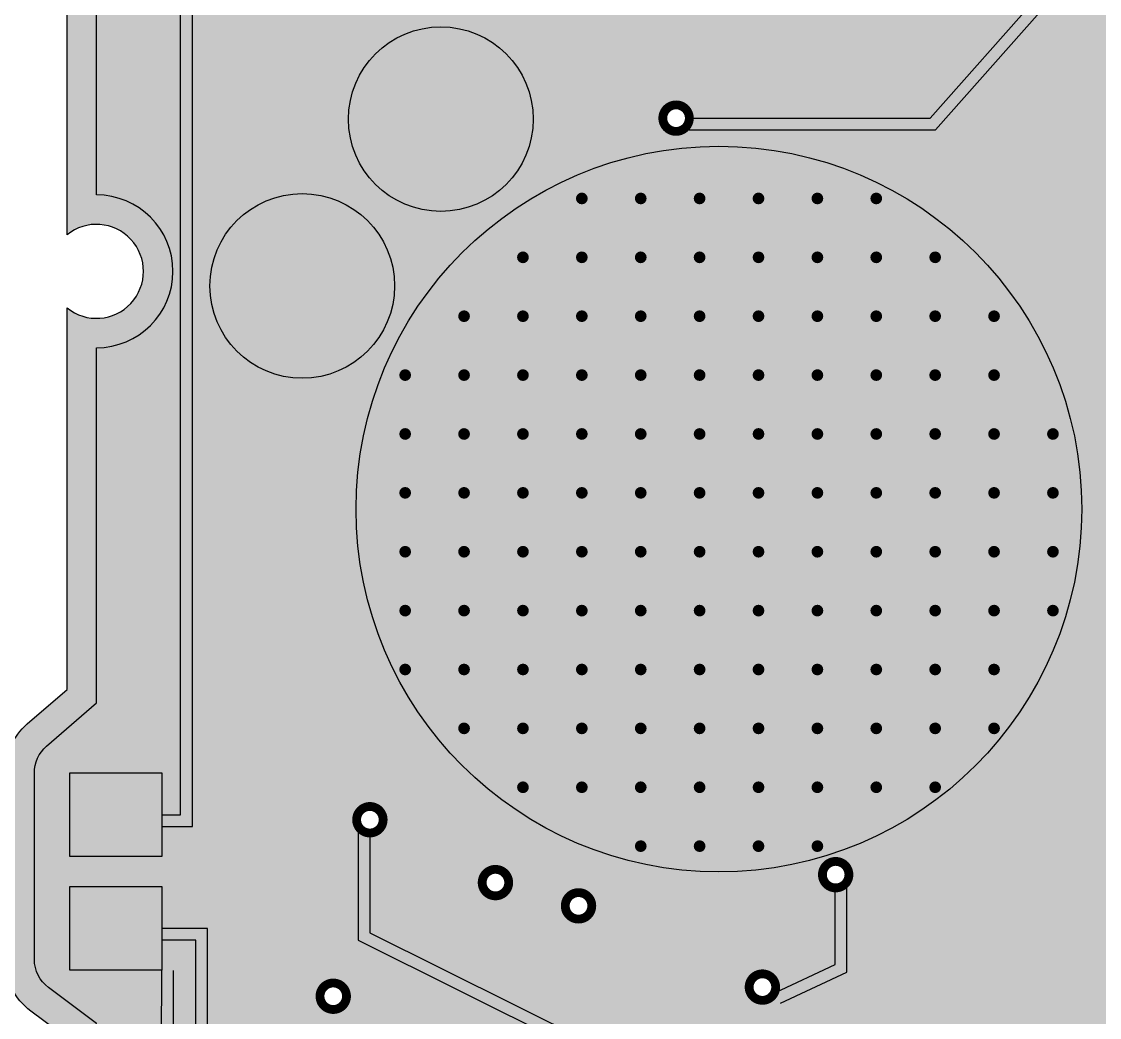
# Model space of a CAD drawing. Header units: centimetres. Extents: x 0.78 to 8.47, y 0.88 to 10.64.
# Drawn here: x 2.881 to 4.711, y 6.831 to 8.522 of the extents above; entities that cross this region are included whole.
import ezdxf

# ---------------------------------------------------------------- set-up
doc = ezdxf.new("R2010")
doc.units = ezdxf.units.CM
doc.header["$MEASUREMENT"] = 0
for name, color, linetype in [('conexiuni', 44, 'Continuous'), ('contur_placa', 9, 'Continuous'), ('noduri', 80, 'Continuous'), ('pct', 251, 'Continuous')]:
    doc.layers.add(name, color=color, linetype=linetype)
doc.layers.add('contacte_aurii', color=7, linetype='Continuous', true_color=0x757500)
doc.layers.add('placa_culoare', color=7, linetype='Continuous', true_color=0x1a3300)

msp = doc.modelspace()

# ---------------------------------------------------------------- hatches: boundary and pattern name
at = {"true_color": 0x727430}
h = msp.add_hatch(color=67, dxfattribs=at)
h.dxf.hatch_style = 1
h.paths.add_polyline_path([(2.95831, 5.81945, 0.4007848), (3.01555, 5.75951, -0.9549639), (3.01555, 5.44553, 0.4007848), (2.95831, 5.38559), (2.95831, 5.20448, 0.4037985), (3.01617, 5.14451, -0.9649322), (3.01617, 4.8304, 0.4037985), (2.95831, 4.77043), (2.95831, 4.36632), (2.98968, 4.33713), (2.98968, 4.11338), (2.95831, 4.06515), (2.95831, 3.55728), (3.01914, 3.49215), (3.01914, 3.23037), (2.95831, 3.1654), (2.95831, 2.03398, 0.2215344), (3.7178, 0.89602, 0.1374181), (3.77494, 0.88002), (5.77191, 0.88002, 0.2266104), (6.55831, 2.03398), (6.55831, 3.16464), (6.50374, 3.22612), (6.50374, 3.48524), (6.54824, 3.54688), (6.61496, 3.63161), (6.61496, 4.00648), (6.55831, 4.06949), (6.55831, 4.77064, 0.3977759), (6.5017, 4.83055, -0.9450892), (6.5017, 5.14436, 0.3977759), (6.55831, 5.20427), (6.55831, 5.38559, 0.4007848), (6.50108, 5.44553, -0.9549639), (6.50108, 5.75951, 0.4007848), (6.55831, 5.81945), (6.55831, 9.04634, 0.4439262), (6.4923, 9.10603, -0.5685028), (6.32832, 9.32753, 0.5357609), (6.22686, 9.48002), (3.32515, 9.48002, 0.459419), (3.21642, 9.35338, -0.4402999), (3.0145, 9.10249, 0.3957047), (2.95831, 9.04261), (2.95831, 8.15981, -2.0877772), (2.95831, 8.0355), (2.95831, 7.38762), (2.89071, 7.32891, 0.2172399), (2.85284, 7.24586), (2.85284, 6.92925, 0.2366169), (2.89702, 6.84111), (2.95831, 6.79534)])
h.paths.add_polyline_path([(3.00831, 6.8204), (2.92694, 6.88117, -0.2366169), (2.90284, 6.92925), (2.90284, 7.24586, -0.2172399), (2.92349, 7.29116), (3.00831, 7.36482), (3.00831, 7.96788, 1), (3.00831, 8.22743), (3.00831, 8.9991, -0.3546176), (3.05594, 9.05781, 0.3979554), (3.26584, 9.36094, -0.459419), (3.32515, 9.43002), (6.22686, 9.43002, -0.5357609), (6.2822, 9.34684, 0.5029208), (6.45451, 9.05635, -0.3842267), (6.50831, 8.99667), (6.50831, 5.86285, -0.349321), (6.46179, 5.80439, 0.7957426), (6.46179, 5.40065, -0.349321), (6.50831, 5.34218), (6.50831, 5.24726, -0.3468947), (6.46229, 5.18891, 0.788698), (6.46229, 4.786, -0.3468947), (6.50831, 4.72765), (6.50831, 4.05032), (6.56496, 3.98731), (6.56496, 3.64893), (6.50831, 3.57699), (6.45374, 3.50141), (6.45374, 3.20713), (6.50831, 3.14565), (6.50831, 2.03783, -0.2237357), (5.75831, 0.93002), (3.77494, 0.93002, -0.1374181), (3.74377, 0.93875, -0.2209013), (3.00831, 2.03783), (3.00831, 3.14565), (3.06914, 3.21062), (3.06914, 3.51186), (3.00831, 3.57699), (3.00831, 4.05032), (3.03968, 4.09855), (3.03968, 4.35891), (3.00831, 4.3881), (3.00831, 4.72661, -0.3517461), (3.05534, 4.78519, 0.8028216), (3.05534, 5.18972, -0.3517461), (3.00831, 5.2483), (3.00831, 5.34218, -0.349321), (3.05484, 5.40065, 0.7957426), (3.05484, 5.80439, -0.349321), (3.00831, 5.86285)], flags=16)
at = {"layer": 'contacte_aurii'}
h = msp.add_hatch(color=256, dxfattribs=at)
h.dxf.hatch_style = 1
h.paths.add_polyline_path([(3.20084, 8.07294, 1), (3.51446, 8.07294, 1)])
h.paths.add_polyline_path([(3.74982, 8.35614, 1), (3.4362, 8.35614, 1)])
h.paths.add_polyline_path([(3.44904, 7.69388, 1), (4.68134, 7.69388, 1)])
h = msp.add_hatch(color=256, dxfattribs=at)
h.dxf.hatch_style = 1
h.paths.add_polyline_path([(3.11919, 7.10374), (3.11919, 7.24586), (2.96284, 7.24586), (2.96284, 7.10374)])
h.paths.add_polyline_path([(3.11919, 6.9106), (3.11919, 7.05272), (2.96284, 7.05272), (2.96284, 6.9106)])
at = {"layer": 'pct'}
h = msp.add_hatch(color=256, dxfattribs=at)
h.dxf.hatch_style = 1
h.paths.add_polyline_path([(3.84249, 8.22146, 1), (3.82249, 8.22146, 1)])
h = msp.add_hatch(color=256, dxfattribs=at)
h.dxf.hatch_style = 1
h.paths.add_polyline_path([(3.94249, 8.22146, 1), (3.92249, 8.22146, 1)])
h = msp.add_hatch(color=256, dxfattribs=at)
h.dxf.hatch_style = 1
h.paths.add_polyline_path([(4.04249, 8.22146, 1), (4.02249, 8.22146, 1)])
h = msp.add_hatch(color=256, dxfattribs=at)
h.dxf.hatch_style = 1
h.paths.add_polyline_path([(4.14249, 8.22146, 1), (4.12249, 8.22146, 1)])
h = msp.add_hatch(color=256, dxfattribs=at)
h.dxf.hatch_style = 1
h.paths.add_polyline_path([(4.24249, 8.22146, 1), (4.22249, 8.22146, 1)])
h = msp.add_hatch(color=256, dxfattribs=at)
h.dxf.hatch_style = 1
h.paths.add_polyline_path([(4.34249, 8.22146, 1), (4.32249, 8.22146, 1)])
h = msp.add_hatch(color=256, dxfattribs=at)
h.dxf.hatch_style = 1
h.paths.add_polyline_path([(3.74249, 8.12146, 1), (3.72249, 8.12146, 1)])
h = msp.add_hatch(color=256, dxfattribs=at)
h.dxf.hatch_style = 1
h.paths.add_polyline_path([(3.84249, 8.12146, 1), (3.82249, 8.12146, 1)])
h = msp.add_hatch(color=256, dxfattribs=at)
h.dxf.hatch_style = 1
h.paths.add_polyline_path([(3.94249, 8.12146, 1), (3.92249, 8.12146, 1)])
h = msp.add_hatch(color=256, dxfattribs=at)
h.dxf.hatch_style = 1
h.paths.add_polyline_path([(4.04249, 8.12146, 1), (4.02249, 8.12146, 1)])
h = msp.add_hatch(color=256, dxfattribs=at)
h.dxf.hatch_style = 1
h.paths.add_polyline_path([(4.14249, 8.12146, 1), (4.12249, 8.12146, 1)])
h = msp.add_hatch(color=256, dxfattribs=at)
h.dxf.hatch_style = 1
h.paths.add_polyline_path([(4.24249, 8.12146, 1), (4.22249, 8.12146, 1)])
h = msp.add_hatch(color=256, dxfattribs=at)
h.dxf.hatch_style = 1
h.paths.add_polyline_path([(4.34249, 8.12146, 1), (4.32249, 8.12146, 1)])
h = msp.add_hatch(color=256, dxfattribs=at)
h.dxf.hatch_style = 1
h.paths.add_polyline_path([(4.44249, 8.12146, 1), (4.42249, 8.12146, 1)])
h = msp.add_hatch(color=256, dxfattribs=at)
h.dxf.hatch_style = 1
h.paths.add_polyline_path([(3.64249, 8.02146, 1), (3.62249, 8.02146, 1)])
h = msp.add_hatch(color=256, dxfattribs=at)
h.dxf.hatch_style = 1
h.paths.add_polyline_path([(3.74249, 8.02146, 1), (3.72249, 8.02146, 1)])
h = msp.add_hatch(color=256, dxfattribs=at)
h.dxf.hatch_style = 1
h.paths.add_polyline_path([(3.84249, 8.02146, 1), (3.82249, 8.02146, 1)])
h = msp.add_hatch(color=256, dxfattribs=at)
h.dxf.hatch_style = 1
h.paths.add_polyline_path([(3.94249, 8.02146, 1), (3.92249, 8.02146, 1)])
h = msp.add_hatch(color=256, dxfattribs=at)
h.dxf.hatch_style = 1
h.paths.add_polyline_path([(4.04249, 8.02146, 1), (4.02249, 8.02146, 1)])
h = msp.add_hatch(color=256, dxfattribs=at)
h.dxf.hatch_style = 1
h.paths.add_polyline_path([(4.14249, 8.02146, 1), (4.12249, 8.02146, 1)])
h = msp.add_hatch(color=256, dxfattribs=at)
h.dxf.hatch_style = 1
h.paths.add_polyline_path([(4.24249, 8.02146, 1), (4.22249, 8.02146, 1)])
h = msp.add_hatch(color=256, dxfattribs=at)
h.dxf.hatch_style = 1
h.paths.add_polyline_path([(4.34249, 8.02146, 1), (4.32249, 8.02146, 1)])
h = msp.add_hatch(color=256, dxfattribs=at)
h.dxf.hatch_style = 1
h.paths.add_polyline_path([(4.44249, 8.02146, 1), (4.42249, 8.02146, 1)])
h = msp.add_hatch(color=256, dxfattribs=at)
h.dxf.hatch_style = 1
h.paths.add_polyline_path([(4.54249, 8.02146, 1), (4.52249, 8.02146, 1)])
h = msp.add_hatch(color=256, dxfattribs=at)
h.dxf.hatch_style = 1
h.paths.add_polyline_path([(3.54249, 7.92146, 1), (3.52249, 7.92146, 1)])
h = msp.add_hatch(color=256, dxfattribs=at)
h.dxf.hatch_style = 1
h.paths.add_polyline_path([(3.64249, 7.92146, 1), (3.62249, 7.92146, 1)])
h = msp.add_hatch(color=256, dxfattribs=at)
h.dxf.hatch_style = 1
h.paths.add_polyline_path([(3.74249, 7.92146, 1), (3.72249, 7.92146, 1)])
h = msp.add_hatch(color=256, dxfattribs=at)
h.dxf.hatch_style = 1
h.paths.add_polyline_path([(3.84249, 7.92146, 1), (3.82249, 7.92146, 1)])
h = msp.add_hatch(color=256, dxfattribs=at)
h.dxf.hatch_style = 1
h.paths.add_polyline_path([(3.94249, 7.92146, 1), (3.92249, 7.92146, 1)])
h = msp.add_hatch(color=256, dxfattribs=at)
h.dxf.hatch_style = 1
h.paths.add_polyline_path([(4.04249, 7.92146, 1), (4.02249, 7.92146, 1)])
h = msp.add_hatch(color=256, dxfattribs=at)
h.dxf.hatch_style = 1
h.paths.add_polyline_path([(4.14249, 7.92146, 1), (4.12249, 7.92146, 1)])
h = msp.add_hatch(color=256, dxfattribs=at)
h.dxf.hatch_style = 1
h.paths.add_polyline_path([(4.24249, 7.92146, 1), (4.22249, 7.92146, 1)])
h = msp.add_hatch(color=256, dxfattribs=at)
h.dxf.hatch_style = 1
h.paths.add_polyline_path([(4.34249, 7.92146, 1), (4.32249, 7.92146, 1)])
h = msp.add_hatch(color=256, dxfattribs=at)
h.dxf.hatch_style = 1
h.paths.add_polyline_path([(4.44249, 7.92146, 1), (4.42249, 7.92146, 1)])
h = msp.add_hatch(color=256, dxfattribs=at)
h.dxf.hatch_style = 1
h.paths.add_polyline_path([(4.54249, 7.92146, 1), (4.52249, 7.92146, 1)])
h = msp.add_hatch(color=256, dxfattribs=at)
h.dxf.hatch_style = 1
h.paths.add_polyline_path([(3.54249, 7.82146, 1), (3.52249, 7.82146, 1)])
h = msp.add_hatch(color=256, dxfattribs=at)
h.dxf.hatch_style = 1
h.paths.add_polyline_path([(3.64249, 7.82146, 1), (3.62249, 7.82146, 1)])
h = msp.add_hatch(color=256, dxfattribs=at)
h.dxf.hatch_style = 1
h.paths.add_polyline_path([(3.74249, 7.82146, 1), (3.72249, 7.82146, 1)])
h = msp.add_hatch(color=256, dxfattribs=at)
h.dxf.hatch_style = 1
h.paths.add_polyline_path([(3.84249, 7.82146, 1), (3.82249, 7.82146, 1)])
h = msp.add_hatch(color=256, dxfattribs=at)
h.dxf.hatch_style = 1
h.paths.add_polyline_path([(3.94249, 7.82146, 1), (3.92249, 7.82146, 1)])
h = msp.add_hatch(color=256, dxfattribs=at)
h.dxf.hatch_style = 1
h.paths.add_polyline_path([(4.04249, 7.82146, 1), (4.02249, 7.82146, 1)])
h = msp.add_hatch(color=256, dxfattribs=at)
h.dxf.hatch_style = 1
h.paths.add_polyline_path([(4.14249, 7.82146, 1), (4.12249, 7.82146, 1)])
h = msp.add_hatch(color=256, dxfattribs=at)
h.dxf.hatch_style = 1
h.paths.add_polyline_path([(4.24249, 7.82146, 1), (4.22249, 7.82146, 1)])
h = msp.add_hatch(color=256, dxfattribs=at)
h.dxf.hatch_style = 1
h.paths.add_polyline_path([(4.34249, 7.82146, 1), (4.32249, 7.82146, 1)])
h = msp.add_hatch(color=256, dxfattribs=at)
h.dxf.hatch_style = 1
h.paths.add_polyline_path([(4.44249, 7.82146, 1), (4.42249, 7.82146, 1)])
h = msp.add_hatch(color=256, dxfattribs=at)
h.dxf.hatch_style = 1
h.paths.add_polyline_path([(4.54249, 7.82146, 1), (4.52249, 7.82146, 1)])
h = msp.add_hatch(color=256, dxfattribs=at)
h.dxf.hatch_style = 1
h.paths.add_polyline_path([(4.64249, 7.82146, 1), (4.62249, 7.82146, 1)])
h = msp.add_hatch(color=256, dxfattribs=at)
h.dxf.hatch_style = 1
h.paths.add_polyline_path([(3.54249, 7.72146, 1), (3.52249, 7.72146, 1)])
h = msp.add_hatch(color=256, dxfattribs=at)
h.dxf.hatch_style = 1
h.paths.add_polyline_path([(3.64249, 7.72146, 1), (3.62249, 7.72146, 1)])
h = msp.add_hatch(color=256, dxfattribs=at)
h.dxf.hatch_style = 1
h.paths.add_polyline_path([(3.74249, 7.72146, 1), (3.72249, 7.72146, 1)])
h = msp.add_hatch(color=256, dxfattribs=at)
h.dxf.hatch_style = 1
h.paths.add_polyline_path([(3.84249, 7.72146, 1), (3.82249, 7.72146, 1)])
h = msp.add_hatch(color=256, dxfattribs=at)
h.dxf.hatch_style = 1
h.paths.add_polyline_path([(3.94249, 7.72146, 1), (3.92249, 7.72146, 1)])
h = msp.add_hatch(color=256, dxfattribs=at)
h.dxf.hatch_style = 1
h.paths.add_polyline_path([(4.04249, 7.72146, 1), (4.02249, 7.72146, 1)])
h = msp.add_hatch(color=256, dxfattribs=at)
h.dxf.hatch_style = 1
h.paths.add_polyline_path([(4.14249, 7.72146, 1), (4.12249, 7.72146, 1)])
h = msp.add_hatch(color=256, dxfattribs=at)
h.dxf.hatch_style = 1
h.paths.add_polyline_path([(4.24249, 7.72146, 1), (4.22249, 7.72146, 1)])
h = msp.add_hatch(color=256, dxfattribs=at)
h.dxf.hatch_style = 1
h.paths.add_polyline_path([(4.34249, 7.72146, 1), (4.32249, 7.72146, 1)])
h = msp.add_hatch(color=256, dxfattribs=at)
h.dxf.hatch_style = 1
h.paths.add_polyline_path([(4.44249, 7.72146, 1), (4.42249, 7.72146, 1)])
h = msp.add_hatch(color=256, dxfattribs=at)
h.dxf.hatch_style = 1
h.paths.add_polyline_path([(4.54249, 7.72146, 1), (4.52249, 7.72146, 1)])
h = msp.add_hatch(color=256, dxfattribs=at)
h.dxf.hatch_style = 1
h.paths.add_polyline_path([(4.64249, 7.72146, 1), (4.62249, 7.72146, 1)])
h = msp.add_hatch(color=256, dxfattribs=at)
h.dxf.hatch_style = 1
h.paths.add_polyline_path([(3.54249, 7.62146, 1), (3.52249, 7.62146, 1)])
h = msp.add_hatch(color=256, dxfattribs=at)
h.dxf.hatch_style = 1
h.paths.add_polyline_path([(3.64249, 7.62146, 1), (3.62249, 7.62146, 1)])
h = msp.add_hatch(color=256, dxfattribs=at)
h.dxf.hatch_style = 1
h.paths.add_polyline_path([(3.74249, 7.62146, 1), (3.72249, 7.62146, 1)])
h = msp.add_hatch(color=256, dxfattribs=at)
h.dxf.hatch_style = 1
h.paths.add_polyline_path([(3.84249, 7.62146, 1), (3.82249, 7.62146, 1)])
h = msp.add_hatch(color=256, dxfattribs=at)
h.dxf.hatch_style = 1
h.paths.add_polyline_path([(3.94249, 7.62146, 1), (3.92249, 7.62146, 1)])
h = msp.add_hatch(color=256, dxfattribs=at)
h.dxf.hatch_style = 1
h.paths.add_polyline_path([(4.04249, 7.62146, 1), (4.02249, 7.62146, 1)])
h = msp.add_hatch(color=256, dxfattribs=at)
h.dxf.hatch_style = 1
h.paths.add_polyline_path([(4.14249, 7.62146, 1), (4.12249, 7.62146, 1)])
h = msp.add_hatch(color=256, dxfattribs=at)
h.dxf.hatch_style = 1
h.paths.add_polyline_path([(4.24249, 7.62146, 1), (4.22249, 7.62146, 1)])
h = msp.add_hatch(color=256, dxfattribs=at)
h.dxf.hatch_style = 1
h.paths.add_polyline_path([(4.34249, 7.62146, 1), (4.32249, 7.62146, 1)])
h = msp.add_hatch(color=256, dxfattribs=at)
h.dxf.hatch_style = 1
h.paths.add_polyline_path([(4.44249, 7.62146, 1), (4.42249, 7.62146, 1)])
h = msp.add_hatch(color=256, dxfattribs=at)
h.dxf.hatch_style = 1
h.paths.add_polyline_path([(4.54249, 7.62146, 1), (4.52249, 7.62146, 1)])
h = msp.add_hatch(color=256, dxfattribs=at)
h.dxf.hatch_style = 1
h.paths.add_polyline_path([(4.64249, 7.62146, 1), (4.62249, 7.62146, 1)])
h = msp.add_hatch(color=256, dxfattribs=at)
h.dxf.hatch_style = 1
h.paths.add_polyline_path([(3.54249, 7.52146, 1), (3.52249, 7.52146, 1)])
h = msp.add_hatch(color=256, dxfattribs=at)
h.dxf.hatch_style = 1
h.paths.add_polyline_path([(3.64249, 7.52146, 1), (3.62249, 7.52146, 1)])
h = msp.add_hatch(color=256, dxfattribs=at)
h.dxf.hatch_style = 1
h.paths.add_polyline_path([(3.74249, 7.52146, 1), (3.72249, 7.52146, 1)])
h = msp.add_hatch(color=256, dxfattribs=at)
h.dxf.hatch_style = 1
h.paths.add_polyline_path([(3.84249, 7.52146, 1), (3.82249, 7.52146, 1)])
h = msp.add_hatch(color=256, dxfattribs=at)
h.dxf.hatch_style = 1
h.paths.add_polyline_path([(3.94249, 7.52146, 1), (3.92249, 7.52146, 1)])
h = msp.add_hatch(color=256, dxfattribs=at)
h.dxf.hatch_style = 1
h.paths.add_polyline_path([(4.04249, 7.52146, 1), (4.02249, 7.52146, 1)])
h = msp.add_hatch(color=256, dxfattribs=at)
h.dxf.hatch_style = 1
h.paths.add_polyline_path([(4.14249, 7.52146, 1), (4.12249, 7.52146, 1)])
h = msp.add_hatch(color=256, dxfattribs=at)
h.dxf.hatch_style = 1
h.paths.add_polyline_path([(4.24249, 7.52146, 1), (4.22249, 7.52146, 1)])
h = msp.add_hatch(color=256, dxfattribs=at)
h.dxf.hatch_style = 1
h.paths.add_polyline_path([(4.34249, 7.52146, 1), (4.32249, 7.52146, 1)])
h = msp.add_hatch(color=256, dxfattribs=at)
h.dxf.hatch_style = 1
h.paths.add_polyline_path([(4.44249, 7.52146, 1), (4.42249, 7.52146, 1)])
h = msp.add_hatch(color=256, dxfattribs=at)
h.dxf.hatch_style = 1
h.paths.add_polyline_path([(4.54249, 7.52146, 1), (4.52249, 7.52146, 1)])
h = msp.add_hatch(color=256, dxfattribs=at)
h.dxf.hatch_style = 1
h.paths.add_polyline_path([(4.64249, 7.52146, 1), (4.62249, 7.52146, 1)])
h = msp.add_hatch(color=256, dxfattribs=at)
h.dxf.hatch_style = 1
h.paths.add_polyline_path([(3.54249, 7.42146, 1), (3.52249, 7.42146, 1)])
h = msp.add_hatch(color=256, dxfattribs=at)
h.dxf.hatch_style = 1
h.paths.add_polyline_path([(3.64249, 7.42146, 1), (3.62249, 7.42146, 1)])
h = msp.add_hatch(color=256, dxfattribs=at)
h.dxf.hatch_style = 1
h.paths.add_polyline_path([(3.74249, 7.42146, 1), (3.72249, 7.42146, 1)])
h = msp.add_hatch(color=256, dxfattribs=at)
h.dxf.hatch_style = 1
h.paths.add_polyline_path([(3.84249, 7.42146, 1), (3.82249, 7.42146, 1)])
h = msp.add_hatch(color=256, dxfattribs=at)
h.dxf.hatch_style = 1
h.paths.add_polyline_path([(3.94249, 7.42146, 1), (3.92249, 7.42146, 1)])
h = msp.add_hatch(color=256, dxfattribs=at)
h.dxf.hatch_style = 1
h.paths.add_polyline_path([(4.04249, 7.42146, 1), (4.02249, 7.42146, 1)])
h = msp.add_hatch(color=256, dxfattribs=at)
h.dxf.hatch_style = 1
h.paths.add_polyline_path([(4.14249, 7.42146, 1), (4.12249, 7.42146, 1)])
h = msp.add_hatch(color=256, dxfattribs=at)
h.dxf.hatch_style = 1
h.paths.add_polyline_path([(4.24249, 7.42146, 1), (4.22249, 7.42146, 1)])
h = msp.add_hatch(color=256, dxfattribs=at)
h.dxf.hatch_style = 1
h.paths.add_polyline_path([(4.34249, 7.42146, 1), (4.32249, 7.42146, 1)])
h = msp.add_hatch(color=256, dxfattribs=at)
h.dxf.hatch_style = 1
h.paths.add_polyline_path([(4.44249, 7.42146, 1), (4.42249, 7.42146, 1)])
h = msp.add_hatch(color=256, dxfattribs=at)
h.dxf.hatch_style = 1
h.paths.add_polyline_path([(4.54249, 7.42146, 1), (4.52249, 7.42146, 1)])
h = msp.add_hatch(color=256, dxfattribs=at)
h.dxf.hatch_style = 1
h.paths.add_polyline_path([(3.64249, 7.32146, 1), (3.62249, 7.32146, 1)])
h = msp.add_hatch(color=256, dxfattribs=at)
h.dxf.hatch_style = 1
h.paths.add_polyline_path([(3.74249, 7.32146, 1), (3.72249, 7.32146, 1)])
h = msp.add_hatch(color=256, dxfattribs=at)
h.dxf.hatch_style = 1
h.paths.add_polyline_path([(3.84249, 7.32146, 1), (3.82249, 7.32146, 1)])
h = msp.add_hatch(color=256, dxfattribs=at)
h.dxf.hatch_style = 1
h.paths.add_polyline_path([(3.94249, 7.32146, 1), (3.92249, 7.32146, 1)])
h = msp.add_hatch(color=256, dxfattribs=at)
h.dxf.hatch_style = 1
h.paths.add_polyline_path([(4.04249, 7.32146, 1), (4.02249, 7.32146, 1)])
h = msp.add_hatch(color=256, dxfattribs=at)
h.dxf.hatch_style = 1
h.paths.add_polyline_path([(4.14249, 7.32146, 1), (4.12249, 7.32146, 1)])
h = msp.add_hatch(color=256, dxfattribs=at)
h.dxf.hatch_style = 1
h.paths.add_polyline_path([(4.24249, 7.32146, 1), (4.22249, 7.32146, 1)])
h = msp.add_hatch(color=256, dxfattribs=at)
h.dxf.hatch_style = 1
h.paths.add_polyline_path([(4.34249, 7.32146, 1), (4.32249, 7.32146, 1)])
h = msp.add_hatch(color=256, dxfattribs=at)
h.dxf.hatch_style = 1
h.paths.add_polyline_path([(4.44249, 7.32146, 1), (4.42249, 7.32146, 1)])
h = msp.add_hatch(color=256, dxfattribs=at)
h.dxf.hatch_style = 1
h.paths.add_polyline_path([(4.54249, 7.32146, 1), (4.52249, 7.32146, 1)])
h = msp.add_hatch(color=256, dxfattribs=at)
h.dxf.hatch_style = 1
h.paths.add_polyline_path([(3.74249, 7.22146, 1), (3.72249, 7.22146, 1)])
h = msp.add_hatch(color=256, dxfattribs=at)
h.dxf.hatch_style = 1
h.paths.add_polyline_path([(3.84249, 7.22146, 1), (3.82249, 7.22146, 1)])
h = msp.add_hatch(color=256, dxfattribs=at)
h.dxf.hatch_style = 1
h.paths.add_polyline_path([(3.94249, 7.22146, 1), (3.92249, 7.22146, 1)])
h = msp.add_hatch(color=256, dxfattribs=at)
h.dxf.hatch_style = 1
h.paths.add_polyline_path([(4.04249, 7.22146, 1), (4.02249, 7.22146, 1)])
h = msp.add_hatch(color=256, dxfattribs=at)
h.dxf.hatch_style = 1
h.paths.add_polyline_path([(4.14249, 7.22146, 1), (4.12249, 7.22146, 1)])
h = msp.add_hatch(color=256, dxfattribs=at)
h.dxf.hatch_style = 1
h.paths.add_polyline_path([(4.24249, 7.22146, 1), (4.22249, 7.22146, 1)])
h = msp.add_hatch(color=256, dxfattribs=at)
h.dxf.hatch_style = 1
h.paths.add_polyline_path([(4.34249, 7.22146, 1), (4.32249, 7.22146, 1)])
h = msp.add_hatch(color=256, dxfattribs=at)
h.dxf.hatch_style = 1
h.paths.add_polyline_path([(4.44249, 7.22146, 1), (4.42249, 7.22146, 1)])
h = msp.add_hatch(color=256, dxfattribs=at)
h.dxf.hatch_style = 1
h.paths.add_polyline_path([(3.94249, 7.12146, 1), (3.92249, 7.12146, 1)])
h = msp.add_hatch(color=256, dxfattribs=at)
h.dxf.hatch_style = 1
h.paths.add_polyline_path([(4.04249, 7.12146, 1), (4.02249, 7.12146, 1)])
h = msp.add_hatch(color=256, dxfattribs=at)
h.dxf.hatch_style = 1
h.paths.add_polyline_path([(4.14249, 7.12146, 1), (4.12249, 7.12146, 1)])
h = msp.add_hatch(color=256, dxfattribs=at)
h.dxf.hatch_style = 1
h.paths.add_polyline_path([(4.24249, 7.12146, 1), (4.22249, 7.12146, 1)])
at = {"layer": 'placa_culoare'}
h = msp.add_hatch(color=256, dxfattribs=at)
h.dxf.hatch_style = 1
h.paths.add_polyline_path([(4.34969, 9.43002), (4.34969, 9.3391), (4.16078, 9.3391), (4.16078, 9.43002), (3.32515, 9.43002, 0.459419), (3.26584, 9.36094, -0.3979554), (3.05594, 9.05781, 0.3546176), (3.00831, 8.9991), (3.00831, 8.22743, -1), (3.00831, 7.96788), (3.00831, 7.36482), (2.92349, 7.29116, 0.2172399), (2.90284, 7.24586), (2.90284, 6.92925, 0.2366169), (2.92694, 6.88117), (3.00831, 6.8204), (3.00831, 5.86285, 0.349321), (3.05484, 5.80439, -0.7957426), (3.05484, 5.40065, 0.349321), (3.00831, 5.34218), (3.00831, 5.2483, 0.3517461), (3.05534, 5.18972, -0.8028216), (3.05534, 4.78519, 0.3517461), (3.00831, 4.72661), (3.00831, 4.3881), (3.03968, 4.35891), (3.03968, 4.09855), (3.00831, 4.05032), (3.00831, 3.57699), (3.06914, 3.51186), (3.06914, 3.21062), (3.00831, 3.14565), (3.00831, 2.03783, 0.2209013), (3.74377, 0.93875, 0.1374181), (3.77494, 0.93002), (5.75831, 0.93002, 0.2237357), (6.50831, 2.03783), (6.50831, 3.14565), (6.45374, 3.20713), (6.45374, 3.50141), (6.50831, 3.57699), (6.56496, 3.64893), (6.56496, 3.98731), (6.50831, 4.05032), (6.50831, 4.72765, 0.3468947), (6.46229, 4.786, -0.788698), (6.46229, 5.18891, 0.3468947), (6.50831, 5.24726), (6.50831, 5.34218, 0.349321), (6.46179, 5.40065, -0.7957426), (6.46179, 5.80439, 0.349321), (6.50831, 5.86285), (6.50831, 8.99667, 0.3842267), (6.45451, 9.05635, -0.5029208), (6.2822, 9.34684, 0.5357609), (6.22686, 9.43002), (5.8594, 9.43002), (5.8594, 9.29961), (5.78096, 9.29961), (5.78096, 9.43002), (5.74531, 9.43002), (5.74531, 9.29961), (5.66688, 9.29961), (5.66688, 9.43002), (5.31463, 9.43002), (5.31463, 9.35943), (5.10588, 9.35943), (5.08142, 9.37869), (4.97061, 9.37869), (4.95304, 9.43002)])
h.paths.add_polyline_path([(4.42153, 9.35162, -1), (4.52432, 9.35162, -1)], flags=16)
h.paths.add_polyline_path([(4.67252, 8.63844), (4.91275, 8.63844, -1.1423281), (4.95696, 8.64434, -0.8754052), (4.91275, 8.63844), (4.67252, 8.63844), (4.42383, 8.35782), (4.01503, 8.35782, -1), (3.97003, 8.35782, -1), (4.01503, 8.35782), (4.42383, 8.35782)], flags=16)
h.paths.add_polyline_path([(4.11753, 8.92396, -1), (4.07253, 8.92396, -1)], flags=16)
h.paths.add_polyline_path([(4.0352, 9.10495, -1), (3.9902, 9.10495, -1)], flags=16)
h.paths.add_polyline_path([(5.32058, 9.17831, -1), (5.36558, 9.17831), (5.80227, 9.17831), (6.23288, 8.86693, -0.7273984), (6.27362, 8.85374, -1), (6.22862, 8.85374, -0.1578105), (6.23288, 8.86693), (5.80227, 9.17831), (5.36558, 9.17831, -1)], flags=16)
h.paths.add_polyline_path([(5.2189, 8.70018, -1), (5.1739, 8.70018, -1)], flags=16)
h.paths.add_polyline_path([(4.01873, 8.79233, -1), (3.97373, 8.79233, -1)], flags=16)
h.paths.add_polyline_path([(3.87457, 9.18125), (3.87457, 9.09825), (3.69141, 9.09825), (3.69141, 9.18125)], flags=16)
h.paths.add_polyline_path([(5.34503, 8.82931, -1), (5.39003, 8.82931, -1)], flags=16)
h.paths.add_polyline_path([(3.87457, 8.9804), (3.87457, 8.89739), (3.69141, 8.89739), (3.69141, 8.9804)], flags=16)
h.paths.add_polyline_path([(3.96605, 8.65411, -1), (3.92105, 8.65411), (3.8318, 8.65411), (3.45906, 8.5308), (3.45906, 8.6282, -0.4142136), (3.43656, 8.6507, -1), (3.48156, 8.6507, -0.4142136), (3.45906, 8.6282), (3.45906, 8.5308), (3.8318, 8.65411), (3.92105, 8.65411, -1)], flags=16)
h.paths.add_polyline_path([(3.87457, 8.78518), (3.87457, 8.70217), (3.69141, 8.70217), (3.69141, 8.78518)], flags=16)
h.paths.add_polyline_path([(5.3097, 8.41401, -0.7416109), (5.26849, 8.4015), (4.88202, 8.14321), (4.88202, 6.93098), (5.18505, 6.64512), (5.18505, 6.42397), (5.78289, 6.42397), (6.12051, 6.31385), (6.12051, 6.27397), (6.12051, 5.97397), (6.12051, 5.93409), (5.78289, 5.82397), (5.08831, 5.82397), (4.92051, 5.90003), (4.92051, 5.97397), (4.92051, 6.27397), (4.92051, 6.3479), (5.08831, 6.42397), (5.18505, 6.42397), (5.18505, 6.64512), (4.88202, 6.93098), (4.88202, 8.14321), (5.26849, 8.4015, -1.3484161)], flags=16)
h.paths.add_polyline_path([(4.68134, 7.69388, -1), (3.44904, 7.69388, -1)], flags=16)
h.paths.add_polyline_path([(3.63256, 9.19012), (3.4494, 9.19012), (3.4494, 9.27313), (3.63256, 9.27313)], flags=16)
h.paths.add_polyline_path([(3.68535, 8.88579), (3.68535, 8.80278), (3.50219, 8.80278), (3.50219, 8.88579)], flags=16)
h.paths.add_polyline_path([(3.5924, 9.09387), (3.5924, 9.01087), (3.40924, 9.01087), (3.40924, 9.09387)], flags=16)
h.paths.add_polyline_path([(5.73967, 8.83978, -1), (5.78467, 8.83978, -1)], flags=16)
h.paths.add_polyline_path([(3.62316, 8.65728, -1), (3.57816, 8.65728, -1)], flags=16)
h.paths.add_polyline_path([(3.50461, 8.92383, -1), (3.45961, 8.92383, -1)], flags=16)
h.paths.add_polyline_path([(3.74982, 8.35614, -1), (3.4362, 8.35614, -1)], flags=16)
h.paths.add_polyline_path([(3.42887, 9.22987, -1), (3.38387, 9.22987, -1)], flags=16)
h.paths.add_polyline_path([(5.29157, 8.12441), (6.45709, 8.12441), (6.45709, 8.00387), (6.42973, 7.95874), (6.41195, 7.92223), (6.3963, 7.87947), (6.38506, 7.83548), (6.37776, 7.79039), (6.37395, 7.74433), (6.37317, 7.69742), (6.37496, 7.64979), (6.37886, 7.60157), (6.38441, 7.55289), (6.39116, 7.50388), (6.39863, 7.45466), (6.40638, 7.40536), (6.41394, 7.35612), (6.42086, 7.30706), (6.42667, 7.25831), (6.42973, 7.22571), (6.43344, 7.16216), (6.43447, 7.11474), (6.43432, 7.06766), (6.43328, 7.02082), (6.43165, 6.97414), (6.42973, 6.92755), (5.29157, 6.92755), (5.29157, 7.7244), (5.10218, 7.7244), (5.10218, 7.33111, -0.2457247), (5.11184, 7.31263, -1), (5.06684, 7.31263, -0.6054911), (5.10218, 7.33111), (5.10218, 7.7244), (5.29157, 7.7244)], flags=16)
h.paths.add_polyline_path([(3.34654, 9.03572, -1), (3.30154, 9.03572, -1)], flags=16)
h.paths.add_polyline_path([(5.80952, 8.43495, -1), (5.85452, 8.43495, -1)], flags=16)
h.paths.add_polyline_path([(3.38606, 8.60134, -1), (3.34106, 8.60134, -1)], flags=16)
h.paths.add_polyline_path([(3.28068, 8.68032, -1), (3.23568, 8.68032, -1)], flags=16)
h.paths.add_polyline_path([(3.51446, 8.07294, -1), (3.20084, 8.07294, -1)], flags=16)
h.paths.add_polyline_path([(5.53994, 7.80089, -1), (5.45567, 7.80089, -1)], flags=16)
h.paths.add_polyline_path([(5.46501, 7.60425, -1), (5.35256, 7.60425, -1)], flags=16)
h.paths.add_polyline_path([(5.66063, 7.79369), (5.69251, 7.79369, -0.4142136), (5.70477, 7.78142), (5.70477, 7.77726, -0.4142136), (5.69251, 7.76499), (5.66063, 7.76499, -0.4142136), (5.64836, 7.77726), (5.64836, 7.78142, -0.4142136)], flags=16)
h.paths.add_polyline_path([(5.60085, 7.67916, -1), (5.51657, 7.67916, -1)], flags=16)
h.paths.add_polyline_path([(5.66063, 7.68464), (5.69251, 7.68464, -0.4142136), (5.70477, 7.67238), (5.70477, 7.66821, -0.4142136), (5.69251, 7.65594), (5.66063, 7.65594, -0.4142136), (5.64836, 7.66821), (5.64836, 7.67238, -0.4142136)], flags=16)
h.paths.add_polyline_path([(6.07705, 7.79369, -1), (5.93503, 7.79369, -1)], flags=16)
h.paths.add_polyline_path([(5.62894, 7.46848, -1), (5.49785, 7.46848, -1)], flags=16)
h.paths.add_polyline_path([(5.66063, 7.5756), (5.69251, 7.5756, -0.4142136), (5.70477, 7.56333), (5.70477, 7.55916, -0.4142136), (5.69251, 7.5469), (5.66063, 7.5469, -0.4142136), (5.64836, 7.55916), (5.64836, 7.56333, -0.4142136)], flags=16)
h.paths.add_polyline_path([(5.27429, 7.28846, -1), (5.22929, 7.28846, -1)], flags=16)
h.paths.add_polyline_path([(5.66063, 7.46655), (5.69251, 7.46655, -0.4142136), (5.70477, 7.45428), (5.70477, 7.45012, -0.4142136), (5.69251, 7.43785), (5.66063, 7.43785, -0.4142136), (5.64836, 7.45012), (5.64836, 7.45428, -0.4142136)], flags=16)
h.paths.add_polyline_path([(6.12963, 7.79369), (6.2217, 7.79369, -1), (6.2217, 7.76499), (6.12963, 7.76499, -1)], flags=0)
h.paths.add_polyline_path([(5.20517, 7.18829, -1), (5.16017, 7.18829, -1)], flags=16)
h.paths.add_polyline_path([(5.27429, 7.17793, -1), (5.22929, 7.17793, -1)], flags=16)
h.paths.add_polyline_path([(5.66063, 7.3575), (5.69251, 7.3575, -0.4142136), (5.70477, 7.34523), (5.70477, 7.34107, -0.4142136), (5.69251, 7.3288), (5.66063, 7.3288, -0.4142136), (5.64836, 7.34107), (5.64836, 7.34523, -0.4142136)], flags=16)
h.paths.add_polyline_path([(6.12963, 7.69828), (6.2217, 7.69828, -1), (6.2217, 7.66958), (6.12963, 7.66958, -1)], flags=0)
h.paths.add_polyline_path([(5.61723, 7.24843, -1), (5.53768, 7.24843, -1)], flags=16)
h.paths.add_polyline_path([(4.28604, 7.07305, -0.4264975), (4.2626, 7.05057), (4.2626, 6.92037), (4.15918, 6.87191, -0.7888445), (4.11662, 6.8821, -1.2676769), (4.15918, 6.87191), (4.2626, 6.92037), (4.2626, 7.05057, -0.4020354), (4.24104, 7.07305, -1)], flags=16)
h.paths.add_polyline_path([(5.52463, 7.10552, -1), (5.3722, 7.10552, -1)], flags=16)
h.paths.add_polyline_path([(6.12963, 7.60286), (6.2217, 7.60286, -1), (6.2217, 7.57416), (6.12963, 7.57416, -1)], flags=0)
h.paths.add_polyline_path([(5.66063, 7.24845), (5.69251, 7.24845, -0.4142136), (5.70477, 7.23618), (5.70477, 7.23202, -0.4142136), (5.69251, 7.21975), (5.66063, 7.21975, -0.4142136), (5.64836, 7.23202), (5.64836, 7.23618, -0.4142136)], flags=16)
h.paths.add_polyline_path([(5.24319, 7.01214, -1), (5.19819, 7.01214, -1)], flags=16)
h.paths.add_polyline_path([(6.12963, 7.50744), (6.2217, 7.50744, -1), (6.2217, 7.47874), (6.12963, 7.47874, -1)], flags=0)
h.paths.add_polyline_path([(5.66063, 7.1394), (5.69251, 7.1394, -0.4142136), (5.70477, 7.12714), (5.70477, 7.12297, -0.4142136), (5.69251, 7.1107), (5.66063, 7.1107, -0.4142136), (5.64836, 7.12297), (5.64836, 7.12714, -0.4142136)], flags=16)
h.paths.add_polyline_path([(3.84936, 7.02007, -1), (3.80436, 7.02007, -1)], flags=16)
h.paths.add_polyline_path([(6.12963, 7.41202), (6.2217, 7.41202, -1), (6.2217, 7.38332), (6.12963, 7.38332, -1)], flags=0)
h.paths.add_polyline_path([(3.70827, 7.05955, -1), (3.66327, 7.05955, -1)], flags=16)
h.paths.add_polyline_path([(3.49506, 7.1663, -1), (3.45006, 7.1663, -1)], flags=16)
h.paths.add_polyline_path([(5.26738, 6.90852, -0.4514162), (5.24207, 6.88619, -0.7187002), (5.20164, 6.89979, -0.4514162), (5.22695, 6.92212, -0.7187002)], flags=16)
h.paths.add_polyline_path([(6.12963, 7.31661), (6.2217, 7.31661, -1), (6.2217, 7.28791), (6.12963, 7.28791, -1)], flags=0)
h.paths.add_polyline_path([(5.66063, 7.03036), (5.69251, 7.03036, -0.4142136), (5.70477, 7.01809), (5.70477, 7.01392, -0.4142136), (5.69251, 7.00166), (5.66063, 7.00166, -0.4142136), (5.64836, 7.01392), (5.64836, 7.01809, -0.4142136)], flags=16)
h.paths.add_polyline_path([(6.12963, 7.22119), (6.2217, 7.22119, -1), (6.2217, 7.19249), (6.12963, 7.19249, -1)], flags=0)
h.paths.add_polyline_path([(3.11919, 7.24586), (3.11919, 7.10374), (2.96284, 7.10374), (2.96284, 7.24586)], flags=16)
h.paths.add_polyline_path([(6.12963, 7.12577), (6.2217, 7.12577, -1), (6.2217, 7.09707), (6.12963, 7.09707, -1)], flags=0)
h.paths.add_polyline_path([(5.67178, 6.79454, -1), (5.62678, 6.79454, -1)], flags=16)
h.paths.add_polyline_path([(3.43285, 6.86656, -1), (3.38785, 6.86656, -1)], flags=16)
h.paths.add_polyline_path([(6.12963, 7.03036), (6.2217, 7.03036, -1), (6.2217, 7.00166), (6.12963, 7.00166, -1)], flags=0)
h.paths.add_polyline_path([(3.11919, 7.05272), (3.11919, 6.9106), (2.96284, 6.9106), (2.96284, 7.05272)], flags=16)
h.paths.add_polyline_path([(4.34603, 6.55128, -1), (4.30103, 6.55128, -1)], flags=16)
h.paths.add_polyline_path([(4.16403, 6.55061), (4.50165, 6.44049), (4.50165, 6.40061), (4.50165, 6.10061), (4.50165, 6.06072), (4.16403, 5.95061), (3.46945, 5.95061), (3.30165, 6.02667), (3.30165, 6.10061), (3.30165, 6.40061), (3.30165, 6.47454), (3.46945, 6.55061)], flags=16)
h.paths.add_polyline_path([(5.89645, 6.77381, -1), (5.85145, 6.77381, -1)], flags=16)
h.paths.add_polyline_path([(4.09836, 6.55061), (4.09836, 6.40061), (4.04115, 6.40061), (3.65607, 6.40061), (3.65607, 6.55061), (3.71328, 6.55061), (3.71328, 6.40061), (3.8442, 6.40061), (3.8442, 6.55061), (3.90141, 6.55061), (3.90141, 6.40061), (4.04115, 6.40061), (4.04115, 6.55061)], flags=0)
h.paths.add_polyline_path([(5.78239, 6.68746, -1), (5.73739, 6.68746, -1)], flags=16)
h.paths.add_polyline_path([(5.93792, 6.63565, -1), (5.89292, 6.63565, -1)], flags=16)
h.paths.add_polyline_path([(5.27493, 6.42397), (5.33213, 6.42397), (5.33213, 6.27397), (5.46306, 6.27397), (5.46306, 6.42397), (5.52026, 6.42397), (5.52026, 6.27397), (5.66001, 6.27397), (5.66001, 6.42397), (5.71721, 6.42397), (5.71721, 6.27397), (5.27493, 6.27397)], flags=0)
h.paths.add_polyline_path([(3.45062, 6.59568, -1), (3.40562, 6.59568, -1)], flags=16)
h.paths.add_polyline_path([(5.71671, 6.50786, -1), (5.67171, 6.50786, -1)], flags=16)
h.paths.add_polyline_path([(4.43817, 6.25061, -1), (4.32122, 6.25061, -1)], flags=0)
h.paths.add_polyline_path([(6.03125, 6.54585, -0.1581708), (6.02696, 6.53264), (6.20186, 6.40579), (6.20186, 5.20831), (6.0203, 5.14432, -1), (5.9753, 5.14432, -1), (6.0203, 5.14432), (6.20186, 5.20831), (6.20186, 6.40579), (6.02696, 6.53264, -0.726861), (5.98625, 6.54585, -1)], flags=16)
h.paths.add_polyline_path([(5.12038, 6.16315, -1.0029405), (5.1206, 6.08868), (4.99889, 6.08949, -0.9971125), (4.99868, 6.16279)], flags=0)
h.paths.add_polyline_path([(4.09836, 6.10061), (4.09836, 5.95061), (4.04115, 5.95061), (4.04115, 6.10061), (3.90141, 6.10061), (3.90141, 5.95061), (3.8442, 5.95061), (3.8442, 6.10061), (3.71328, 6.10061), (3.71328, 5.95061), (3.65607, 5.95061), (3.65607, 6.10061)], flags=0)
h.paths.add_polyline_path([(3.50174, 6.21532), (3.38003, 6.21613, -0.9971125), (3.37982, 6.28943), (3.50153, 6.28978, -1.0029405)], flags=0)
h.paths.add_polyline_path([(5.71721, 5.97397), (5.71721, 5.82397), (5.66001, 5.82397), (5.66001, 5.97397), (5.52026, 5.97397), (5.52026, 5.82397), (5.46306, 5.82397), (5.46306, 5.97397), (5.33213, 5.97397), (5.33213, 5.82397), (5.27493, 5.82397), (5.27493, 5.97397)], flags=0)
h.paths.add_polyline_path([(4.21978, 5.9146, -1), (4.17478, 5.9146, -1)], flags=16)
h.paths.add_polyline_path([(6.05702, 6.12397, -1), (5.94007, 6.12397, -1)], flags=0)
h.paths.add_polyline_path([(3.70521, 5.50058, -1), (3.56275, 5.50058, -1)], flags=16)
h.paths.add_polyline_path([(4.76985, 5.71922, -1), (4.72485, 5.71922, -1)], flags=16)
h.paths.add_polyline_path([(3.46114, 5.88188, -1), (3.41614, 5.88188, -1)], flags=16)
h.paths.add_polyline_path([(3.38855, 5.81645, -1), (3.34355, 5.81645, -1)], flags=16)
h.paths.add_polyline_path([(5.78737, 5.71922, -1), (5.74237, 5.71922, -1)], flags=16)
h.paths.add_polyline_path([(4.21675, 5.50058, -1), (4.07429, 5.50058, -1)], flags=16)
h.paths.add_polyline_path([(4.05322, 5.50058, -1), (3.91076, 5.50058, -1)], flags=16)
h.paths.add_polyline_path([(5.26939, 5.46777, -1), (5.13054, 5.46777, -1)], flags=16)
h.paths.add_polyline_path([(5.84066, 5.66094, -1), (5.79566, 5.66094, -1)], flags=16)
h.paths.add_polyline_path([(3.88131, 5.50058, -1), (3.73885, 5.50058, -1)], flags=16)
h.paths.add_polyline_path([(5.4443, 5.46777, -1), (5.30545, 5.46777, -1)], flags=16)
h.paths.add_polyline_path([(5.62347, 5.46777, -1), (5.48462, 5.46777, -1)], flags=16)
h.paths.add_polyline_path([(4.31535, 5.3418, -1), (4.17289, 5.3418, -1)], flags=16)
h.paths.add_polyline_path([(4.13616, 5.3418, -1), (3.9937, 5.3418, -1)], flags=16)
h.paths.add_polyline_path([(5.18269, 5.31403, -1), (5.04384, 5.31403, -1)], flags=16)
h.paths.add_polyline_path([(3.96319, 5.34697, -1), (3.82073, 5.34697, -1)], flags=16)
h.paths.add_polyline_path([(5.35401, 5.31403, -1), (5.21516, 5.31403, -1)], flags=16)
h.paths.add_polyline_path([(3.78815, 5.35111, -1), (3.64569, 5.35111, -1)], flags=16)
h.paths.add_polyline_path([(5.53204, 5.31235, -1), (5.39319, 5.31235, -1)], flags=16)
h.paths.add_polyline_path([(5.70671, 5.31235, -1), (5.56786, 5.31235, -1)], flags=16)
h.paths.add_polyline_path([(4.92683, 5.10053, -1), (4.88183, 5.10053, -1)], flags=16)
h.paths.add_polyline_path([(6.00152, 5.28693, -1), (5.95652, 5.28693, -1)], flags=16)
h.paths.add_polyline_path([(4.80643, 5.06825, -1), (4.76143, 5.06825, -1)], flags=16)
h.paths.add_polyline_path([(4.79909, 4.96407, -1), (4.75409, 4.96407, -1)], flags=16)
h.paths.add_polyline_path([(4.48806, 4.95293, -1), (4.44306, 4.95293, -1)], flags=16)
h.paths.add_polyline_path([(3.93067, 4.92714, -1), (3.88567, 4.92714, -1)], flags=16)
h.paths.add_polyline_path([(3.85798, 4.91352, -1), (3.81298, 4.91352, -1)], flags=16)
h.paths.add_polyline_path([(3.80801, 4.86267, -1), (3.76301, 4.86267, -1)], flags=16)
h.paths.add_polyline_path([(6.0203, 4.96043, -1), (5.9753, 4.96043, -1)], flags=16)
h.paths.add_polyline_path([(5.74156, 4.74353, -1), (5.69656, 4.74353, -1)], flags=16)
h.paths.add_polyline_path([(4.66339, 4.45962, -0.4142136), (4.67239, 4.45062), (4.67239, 4.41273, -0.4142136), (4.66339, 4.40373), (4.48312, 4.40373, -0.4142136), (4.47412, 4.41273), (4.47412, 4.45062, -0.4142136), (4.48312, 4.45962)], flags=16)
h.paths.add_polyline_path([(4.88312, 4.45962), (5.06339, 4.45962, -0.4142136), (5.07239, 4.45062), (5.07239, 4.41273, -0.4142136), (5.06339, 4.40373), (4.88312, 4.40373, -0.4142136), (4.87412, 4.41273), (4.87412, 4.45062, -0.4142136)], flags=16)
h.paths.add_polyline_path([(4.26339, 4.45962, -0.4142136), (4.27239, 4.45062), (4.27239, 4.41273, -0.4142136), (4.26339, 4.40373), (4.08312, 4.40373, -0.4142136), (4.07412, 4.41273), (4.07412, 4.45062, -0.4142136), (4.08312, 4.45962)], flags=16)
h.paths.add_polyline_path([(5.28312, 4.45962), (5.46339, 4.45962, -0.4142136), (5.47239, 4.45062), (5.47239, 4.41273, -0.4142136), (5.46339, 4.40373), (5.28312, 4.40373, -0.4142136), (5.27412, 4.41273), (5.27412, 4.45062, -0.4142136)], flags=16)
h.paths.add_polyline_path([(3.86339, 4.45962, -0.4142136), (3.87239, 4.45062), (3.87239, 4.41273, -0.4142136), (3.86339, 4.40373), (3.68312, 4.40373, -0.4142136), (3.67412, 4.41273), (3.67412, 4.45062, -0.4142136), (3.68312, 4.45962)], flags=16)
h.paths.add_polyline_path([(5.68312, 4.45962), (5.86339, 4.45962, -0.4142136), (5.87239, 4.45062), (5.87239, 4.41273, -0.4142136), (5.86339, 4.40373), (5.68312, 4.40373, -0.4142136), (5.67412, 4.41273), (5.67412, 4.45062, -0.4142136)], flags=16)
h.paths.add_polyline_path([(3.46339, 4.45962, -0.4142136), (3.47239, 4.45062), (3.47239, 4.41273, -0.4142136), (3.46339, 4.40373), (3.28312, 4.40373, -0.4142136), (3.27412, 4.41273), (3.27412, 4.45062, -0.4142136), (3.28312, 4.45962)], flags=16)
h.paths.add_polyline_path([(4.98412, 4.02879), (4.98412, 3.17932), (4.1088, 3.17932), (4.1088, 4.02879)], flags=16)
h.paths.add_polyline_path([(5.68312, 4.05962), (5.86339, 4.05962, -0.4142136), (5.87239, 4.05062), (5.87239, 4.01273, -0.4142136), (5.86339, 4.00373), (5.68312, 4.00373, -0.4142136), (5.67412, 4.01273), (5.67412, 4.05062, -0.4142136)], flags=16)
h.paths.add_polyline_path([(3.46339, 4.05962, -0.4142136), (3.47239, 4.05062), (3.47239, 4.01273, -0.4142136), (3.46339, 4.00373), (3.28312, 4.00373, -0.4142136), (3.27412, 4.01273), (3.27412, 4.05062, -0.4142136), (3.28312, 4.05962)], flags=16)
h.paths.add_polyline_path([(5.68312, 3.65962), (5.86339, 3.65962, -0.4142136), (5.87239, 3.65062), (5.87239, 3.61273, -0.4142136), (5.86339, 3.60373), (5.68312, 3.60373, -0.4142136), (5.67412, 3.61273), (5.67412, 3.65062, -0.4142136)], flags=16)
h.paths.add_polyline_path([(3.46339, 3.65962, -0.4142136), (3.47239, 3.65062), (3.47239, 3.61273, -0.4142136), (3.46339, 3.60373), (3.28312, 3.60373, -0.4142136), (3.27412, 3.61273), (3.27412, 3.65062, -0.4142136), (3.28312, 3.65962)], flags=16)
h.paths.add_polyline_path([(5.68312, 3.25962), (5.86339, 3.25962, -0.4142136), (5.87239, 3.25062), (5.87239, 3.21273, -0.4142136), (5.86339, 3.20373), (5.68312, 3.20373, -0.4142136), (5.67412, 3.21273), (5.67412, 3.25062, -0.4142136)], flags=16)
h.paths.add_polyline_path([(3.46339, 3.25962, -0.4142136), (3.47239, 3.25062), (3.47239, 3.21273, -0.4142136), (3.46339, 3.20373), (3.28312, 3.20373, -0.4142136), (3.27412, 3.21273), (3.27412, 3.25062, -0.4142136), (3.28312, 3.25962)], flags=16)
h.paths.add_polyline_path([(4.66339, 2.85962, -0.4142136), (4.67239, 2.85062), (4.67239, 2.81273, -0.4142136), (4.66339, 2.80373), (4.48312, 2.80373, -0.4142136), (4.47412, 2.81273), (4.47412, 2.85062, -0.4142136), (4.48312, 2.85962)], flags=16)
h.paths.add_polyline_path([(4.88312, 2.85962), (5.06339, 2.85962, -0.4142136), (5.07239, 2.85062), (5.07239, 2.81273, -0.4142136), (5.06339, 2.80373), (4.88312, 2.80373, -0.4142136), (4.87412, 2.81273), (4.87412, 2.85062, -0.4142136)], flags=16)
h.paths.add_polyline_path([(4.26339, 2.85962, -0.4142136), (4.27239, 2.85062), (4.27239, 2.81273, -0.4142136), (4.26339, 2.80373), (4.08312, 2.80373, -0.4142136), (4.07412, 2.81273), (4.07412, 2.85062, -0.4142136), (4.08312, 2.85962)], flags=16)
h.paths.add_polyline_path([(5.28312, 2.85962), (5.46339, 2.85962, -0.4142136), (5.47239, 2.85062), (5.47239, 2.81273, -0.4142136), (5.46339, 2.80373), (5.28312, 2.80373, -0.4142136), (5.27412, 2.81273), (5.27412, 2.85062, -0.4142136)], flags=16)
h.paths.add_polyline_path([(3.86339, 2.85962, -0.4142136), (3.87239, 2.85062), (3.87239, 2.81273, -0.4142136), (3.86339, 2.80373), (3.68312, 2.80373, -0.4142136), (3.67412, 2.81273), (3.67412, 2.85062, -0.4142136), (3.68312, 2.85962)], flags=16)
h.paths.add_polyline_path([(5.68312, 2.85962), (5.86339, 2.85962, -0.4142136), (5.87239, 2.85062), (5.87239, 2.81273, -0.4142136), (5.86339, 2.80373), (5.68312, 2.80373, -0.4142136), (5.67412, 2.81273), (5.67412, 2.85062, -0.4142136)], flags=16)
h.paths.add_polyline_path([(3.46339, 2.85962, -0.4142136), (3.47239, 2.85062), (3.47239, 2.81273, -0.4142136), (3.46339, 2.80373), (3.28312, 2.80373, -0.4142136), (3.27412, 2.81273), (3.27412, 2.85062, -0.4142136), (3.28312, 2.85962)], flags=16)
h.paths.add_polyline_path([(5.30204, 2.43233), (5.3624, 2.43233), (5.39282, 2.36061), (5.39282, 2.13609), (5.49282, 2.13609), (5.49282, 2.34378), (5.53008, 2.43233), (5.59044, 2.43233), (5.62086, 2.36061), (5.62086, 2.13609), (5.73137, 2.13609), (5.73137, 2.34378), (5.76863, 2.43233), (5.82899, 2.43233), (5.85941, 2.36061), (5.85941, 2.13609), (5.92647, 2.13609), (5.92647, 1.87939), (5.15967, 1.87939), (5.15967, 2.13609), (5.26478, 2.13609), (5.26478, 2.34378)], flags=16)
h.paths.add_polyline_path([(4.34034, 2.40155), (4.4087, 2.34305), (4.4087, 1.61348), (4.35494, 1.5615), (3.56486, 1.5615), (3.49897, 1.62078), (3.49897, 2.34268), (3.56486, 2.40155)], flags=16)
h.paths.add_polyline_path([(4.29523, 2.27468, -1), (4.2127, 2.27468, -1)], flags=0)
h.paths.add_polyline_path([(3.65691, 2.27372, -1), (3.6016, 2.27372, -1)], flags=0)
h.paths.add_polyline_path([(4.31885, 1.74416), (4.31885, 1.64984), (4.24807, 1.64984), (4.24807, 1.74416)], flags=0)
h.paths.add_polyline_path([(3.66995, 1.73237, -1), (3.58742, 1.73237, -1)], flags=0)

# ---------------------------------------------------------------- linework, layer by layer
at = {"layer": 'conexiuni'}
for p, q in [((4.42383, 8.35782), (4.67252, 8.63844)), ((4.43283, 8.33782), (4.68152, 8.61844)), ((3.15114, 7.1748), (3.15114, 8.60112)), ((3.17114, 7.1548), (3.17114, 8.59169)), ((4.01503, 8.35782), (4.42383, 8.35782)), ((4.01503, 8.33782), (4.43283, 8.33782)), ((3.11919, 7.1748), (3.15114, 7.1748)), ((3.11919, 7.1548), (3.17114, 7.1548)), ((3.45256, 7.1438), (3.45256, 6.9617)), ((3.47256, 7.1438), (3.47256, 6.97409)), ((4.2626, 6.92037), (4.2626, 7.05055)), ((4.2826, 6.90765), (4.2826, 7.05055)), ((3.19682, 6.98179), (3.11919, 6.98179)), ((3.19682, 6.06249), (3.19682, 6.98179)), ((3.47256, 6.97409), (4.30103, 6.56246)), ((3.17682, 6.96179), (3.11919, 6.96179)), ((3.17682, 6.05794), (3.17682, 6.96179)), ((3.45256, 6.9617), (4.29213, 6.54455)), ((4.16162, 6.87306), (4.2626, 6.92037)), ((3.11702, 6.06507), (3.11919, 6.9106)), ((3.13703, 6.0694), (3.13919, 6.91055)), ((4.1701, 6.85495), (4.2826, 6.90765))]:
    msp.add_line(p, q, dxfattribs=at)
at = {"layer": 'contacte_aurii'}
for points in [[(2.96284, 7.24586), (3.11919, 7.24586), (3.11919, 7.10374), (2.96284, 7.10374)], [(2.96284, 7.05272), (3.11919, 7.05272), (3.11919, 6.9106), (2.96284, 6.9106)]]:
    msp.add_lwpolyline(points, close=True, dxfattribs=at)
for centre, radius in [((3.59301, 8.35614), 0.15681), ((4.06519, 7.69388), 0.61615), ((3.35765, 8.07294), 0.15681)]:
    msp.add_circle(centre, radius, dxfattribs=at)
at = {"layer": 'contur_placa'}
for points in [[(2.95831, 4.36632), (2.95831, 4.77043, -0.4037985), (3.01617, 4.8304, 0.9649322), (3.01617, 5.14451, -0.4037985), (2.95831, 5.20448), (2.95831, 5.38559, -0.4007848), (3.01555, 5.44553, 0.9549639), (3.01555, 5.75951, -0.4007848), (2.95831, 5.81945), (2.95831, 6.79534), (2.89702, 6.84111, -0.2366169), (2.85284, 6.92925), (2.85284, 7.24586, -0.2172399), (2.89071, 7.32891), (2.95831, 7.38762), (2.95831, 8.0355, 2.0877772), (2.95831, 8.15981), (2.95831, 9.04261, -0.3957047), (3.0145, 9.10249, 0.4402999), (3.21642, 9.35338, -0.459419), (3.32515, 9.48002), (6.22686, 9.48002, -0.5357609)], [(3.00831, 4.3881), (3.00831, 4.72661, -0.3517461), (3.05534, 4.78519, 0.8028216), (3.05534, 5.18972, -0.3517461), (3.00831, 5.2483), (3.00831, 5.34218, -0.349321), (3.05484, 5.40065, 0.7957426), (3.05484, 5.80439, -0.349321), (3.00831, 5.86285), (3.00831, 6.8204), (2.92694, 6.88117, -0.2366169), (2.90284, 6.92925), (2.90284, 7.24586, -0.2172399), (2.92349, 7.29116), (3.00831, 7.36482), (3.00831, 7.96788, 1), (3.00831, 8.22743), (3.00831, 8.9991, -0.3546176), (3.05594, 9.05781, 0.3979554), (3.26584, 9.36094, -0.459419), (3.32515, 9.43002), (6.22686, 9.43002, -0.5357609)]]:
    msp.add_lwpolyline(points, format="xyb", dxfattribs=at)
at = {"layer": 'noduri', "const_width": 0.015}
for points in [[(3.97003, 8.35782, 1), (4.01503, 8.35782, 1)], [(3.45006, 7.1663, 1), (3.49506, 7.1663, 1)], [(4.24104, 7.07305, 1), (4.28604, 7.07305, 1)], [(3.66327, 7.05955, 1), (3.70827, 7.05955, 1)], [(3.80436, 7.02007, 1), (3.84936, 7.02007, 1)], [(4.11662, 6.8821, 1), (4.16162, 6.8821, 1)], [(3.38785, 6.86656, 1), (3.43285, 6.86656, 1)]]:
    msp.add_lwpolyline(points, format="xyb", close=True, dxfattribs=at)

doc.saveas('drawing.dxf')
